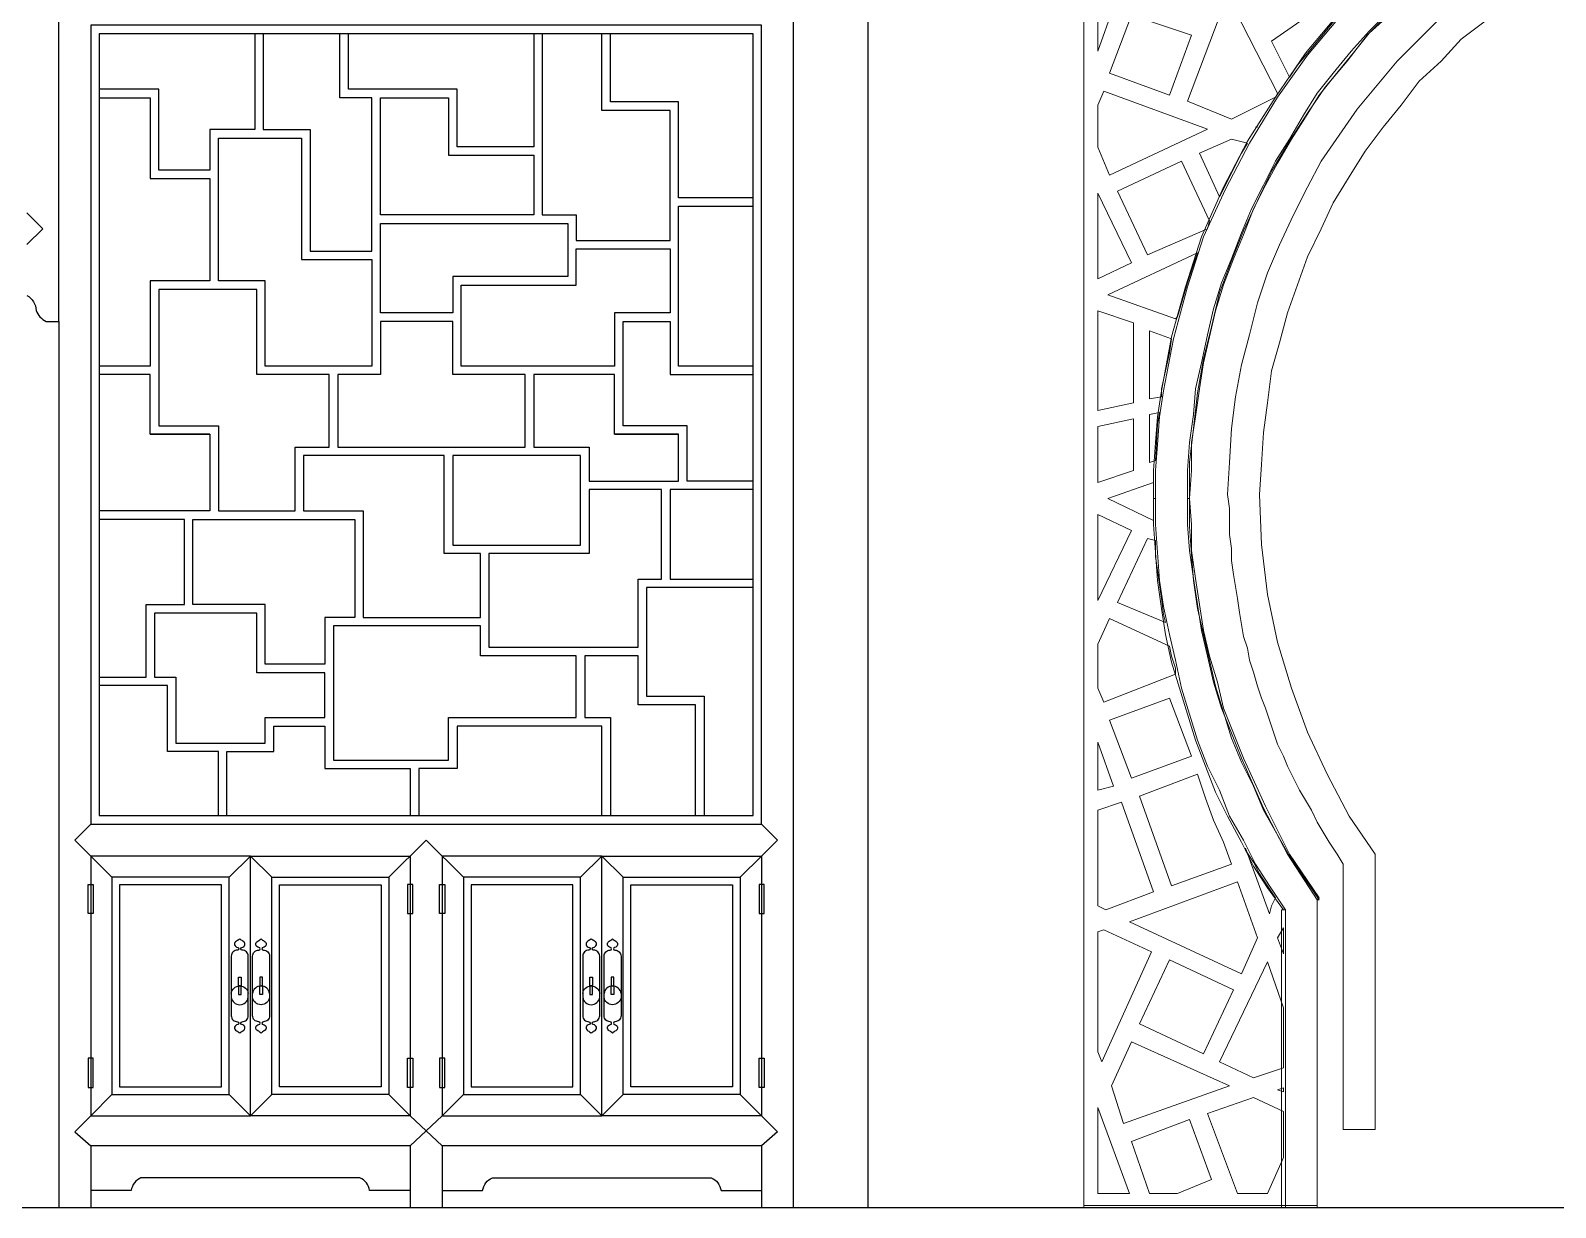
# Model space of a CAD drawing. Extents: x -66030 to 95157, y -13132 to 45879.
# Drawn here: x 48876 to 51859, y 39315 to 41617 of the extents above; entities that cross this region are included whole.
import ezdxf

# ---------------------------------------------------------------- set-up
doc = ezdxf.new("R2010")
doc.units = 0
doc.header["$LTSCALE"] = 100
doc.header["$MEASUREMENT"] = 0
doc.layers.get('0').update_dxf_attribs({"linetype": 'CONTINUOUS'})
for name, color, linetype in [('2', 1, 'CONTINUOUS'), ('3', 11, 'CONTINUOUS'), ('4', 121, 'CONTINUOUS'), ('7', 105, 'CONTINUOUS')]:
    doc.layers.add(name, color=color, linetype=linetype)

# ---------------------------------------------------------------- blocks, each defined once
blk = doc.blocks.new('2')
at = {"color": 20, "lineweight": 0}
blk.add_lwpolyline([(52265.8, 41655), (52219, 41608.1), (52179.9, 41557.3), (52136.9, 41506.5), (52101.8, 41455.8), (52066.6, 41401.1), (52031.5, 41342.5), (52004.1, 41283.9), (51976.8, 41225.3), (51953.4, 41166.7), (51929.9, 41104.2), (51914.3, 41037.8), (51898.7, 40975.3), (51887, 40908.9), (51879.1, 40838.6), (51871.3, 40772.2), (51871.3, 40701.9), (51871.3, 40647.2), (51875.2, 40592.5), (51879.1, 40541.8), (51887, 40487.1), (51898.7, 40436.3), (51910.4, 40385.5), (51922.1, 40334.7), (51937.7, 40284), (51953.4, 40233.2), (51972.9, 40186.3), (51996.3, 40139.4), (52015.8, 40092.6), (52066.6, 40002.7), (52125.2, 39916.8), (52121.3, 39916.8), (52121.3, 39315.3), (52054.9, 39315.3), (51664.3, 39315.3), (51664.3, 42486.9)], dxfattribs=at)
at = {"color": 29, "lineweight": 0}
for points in [[(52164.3, 41651.1), (52097.9, 41572.9), (52039.3, 41487), (51984.6, 41401.1), (51937.7, 41311.2), (51894.8, 41213.6), (51863.5, 41115.9), (51836.2, 41018.3), (51816.6, 40912.8), (51808.8, 40862), (51804.9, 40811.3), (51801, 40756.6), (51801, 40701.9), (51801, 40701.9), (51804.9, 40701.9), (51804.9, 40701.9), (51804.9, 40756.6), (51808.8, 40807.4), (51812.7, 40862), (51820.5, 40912.8), (51840.1, 41014.4), (51867.4, 41115.9), (51898.7, 41213.6), (51941.6, 41307.3), (51988.5, 41397.2), (52043.2, 41487), (52101.8, 41569), (52168.2, 41647.1)], [(52258, 41651.1), (52222.9, 41615.9), (52187.7, 41576.8), (52152.6, 41533.9), (52121.3, 41494.8), (52094, 41451.8), (52066.6, 41405), (52039.3, 41362), (52015.8, 41315.1), (51992.4, 41268.3), (51972.9, 41221.4), (51953.4, 41170.6), (51933.8, 41123.7), (51918.2, 41073), (51906.5, 41022.2), (51894.8, 40967.5), (51883, 40916.7), (51879.1, 40866), (51871.3, 40811.3), (51867.4, 40756.6), (51867.4, 40701.9), (51867.4, 40701.9), (51871.3, 40701.9), (51871.3, 40701.9), (51875.2, 40756.6), (51875.2, 40811.3), (51883, 40862), (51890.9, 40916.7), (51898.7, 40967.5), (51910.4, 41018.3), (51922.1, 41069.1), (51937.7, 41119.8), (51957.3, 41170.6), (51976.8, 41217.5), (51996.3, 41268.3), (52019.8, 41315.1), (52043.2, 41358.1), (52070.5, 41405), (52097.9, 41447.9), (52125.2, 41490.9), (52156.5, 41530), (52191.6, 41572.9), (52222.9, 41612), (52261.9, 41647.1)], [(52449.4, 41635.4), (52402.5, 41600.3), (52363.5, 41557.3), (52320.5, 41518.3), (52285.4, 41471.4), (52250.2, 41428.4), (52215.1, 41381.5), (52183.8, 41330.8), (52152.6, 41280), (52129.1, 41229.2), (52101.8, 41174.5), (52082.2, 41119.8), (52062.7, 41065.2), (52047.1, 41006.6), (52031.5, 40951.9), (52023.7, 40889.4), (52015.8, 40830.8), (52011.9, 40768.3), (52008, 40709.7), (52011.9, 40612.1), (52023.7, 40514.4), (52043.2, 40420.7), (52070.5, 40330.8), (52101.8, 40244.9), (52140.8, 40162.9), (52183.8, 40080.9), (52234.6, 40006.6), (52234.6, 40006.6), (52234.6, 39467.6), (52172.1, 39467.6), (52172.1, 39987.1), (52160.4, 40006.6), (52144.7, 40030.1), (52133, 40049.6), (52121.3, 40069.1), (52109.6, 40092.6), (52097.9, 40112.1), (52086.2, 40131.6), (52074.4, 40155.1), (52062.7, 40178.5), (52054.9, 40198), (52043.2, 40221.5), (52035.4, 40244.9), (52027.6, 40268.3), (52019.8, 40291.8), (52011.9, 40311.3), (52004.1, 40334.7), (51996.3, 40362.1), (51988.5, 40385.5), (51984.6, 40409), (51976.8, 40432.4), (51972.9, 40455.8), (51969, 40479.3), (51965.1, 40506.6), (51961.2, 40530), (51957.3, 40553.5), (51953.4, 40580.8), (51953.4, 40604.3), (51949.4, 40631.6), (51949.4, 40655), (51949.4, 40682.4), (51945.5, 40709.7), (51949.4, 40772.2), (51953.4, 40838.6), (51961.2, 40901.1), (51972.9, 40963.6), (51988.5, 41022.2), (52004.1, 41084.7), (52023.7, 41143.3), (52047.1, 41198), (52074.4, 41256.6), (52101.8, 41311.2), (52129.1, 41362), (52164.3, 41412.8), (52199.4, 41463.6), (52238.5, 41510.4), (52277.5, 41557.3), (52320.5, 41600.3), (52363.5, 41643.2)]]:
    blk.add_lwpolyline(points, dxfattribs=at)
at = {"color": 20, "lineweight": 0}
for points in [[(52043.2, 41494.8), (52043.2, 41494.8), (52039.3, 41487), (51953.4, 41444), (51867.4, 41479.2), (51945.5, 41686.2), (52043.2, 41494.8)], [(52160.4, 41643.2), (52125.2, 41600.3), (52082.2, 41549.5), (52066.6, 41526.1), (52031.5, 41596.4), (52144.7, 41674.5), (52152.6, 41658.9), (52160.4, 41643.2)], [(51691.7, 41576.8), (51691.7, 41670.6), (51722.9, 41662.8), (51691.7, 41576.8)], [(51715.1, 41533.9), (51758.1, 41647.1), (51875.2, 41608.1), (51832.3, 41490.9), (51715.1, 41533.9)], [(51691.7, 41389.4), (51691.7, 41471.4), (51703.4, 41498.7), (51906.5, 41424.5), (51715.1, 41334.7), (51691.7, 41389.4)], [(51972.9, 41377.6), (51941.6, 41315.1), (51929.9, 41291.7), (51890.9, 41377.6), (51953.4, 41405), (51984.6, 41397.2), (51972.9, 41377.6)], [(52004.1, 41428.4), (52004.1, 41428.4), (52000.2, 41428.4), (52004.1, 41428.4)], [(51910.4, 41244.8), (51906.5, 41229.2), (51789.3, 41178.4), (51730.7, 41303.4), (51855.7, 41362), (51910.4, 41244.8)], [(51691.7, 41131.6), (51691.7, 41299.5), (51758.1, 41162.8), (51691.7, 41131.6)], [(51887, 41182.3), (51867.4, 41123.7), (51847.9, 41057.3), (51844, 41053.4), (51711.2, 41100.3), (51887, 41182.3)], [(51691.7, 40873.8), (51691.7, 41069.1), (51762, 41045.6), (51762, 40889.4), (51691.7, 40873.8)], [(51836.2, 41014.4), (51832.3, 40987), (51816.6, 40916.7), (51816.6, 40901.1), (51793.2, 40897.2), (51793.2, 41030), (51836.2, 41014.4)], [(51812.7, 40869.9), (51808.8, 40846.4), (51804.9, 40776.1), (51804.9, 40776.1), (51793.2, 40772.2), (51793.2, 40866), (51812.7, 40869.9)], [(51691.7, 40733.2), (51691.7, 40842.5), (51762, 40858.1), (51762, 40756.6), (51691.7, 40733.2)], [(51801, 40733.2), (51801, 40701.9), (51801, 40674.6), (51801, 40658.9), (51711.2, 40701.9), (51801, 40733.2)], [(51691.7, 40502.7), (51691.7, 40670.7), (51758.1, 40639.4), (51691.7, 40502.7)], [(51804.9, 40619.9), (51789.3, 40623.8), (51730.7, 40498.8), (51824.5, 40459.7), (51820.5, 40475.4), (51816.6, 40506.6), (51812.7, 40533.9), (51808.8, 40561.3), (51804.9, 40588.6), (51804.9, 40616), (51804.9, 40619.9)], [(51832.3, 40412.9), (51836.2, 40393.3), (51844, 40369.9), (51844, 40358.2), (51703.4, 40303.5), (51691.7, 40330.8), (51691.7, 40416.8), (51715.1, 40467.5), (51832.3, 40412.9)], [(51715.1, 40268.3), (51758.1, 40155.1), (51875.2, 40198), (51832.3, 40311.3), (51715.1, 40268.3)], [(51691.7, 40131.6), (51691.7, 40225.4), (51722.9, 40139.4), (51691.7, 40131.6)], [(51773.7, 40119.9), (51836.2, 39944.1), (51953.4, 39987.1), (51937.7, 40030.1), (51918.2, 40073), (51902.6, 40116), (51887, 40162.9), (51773.7, 40119.9)], [(51691.7, 39905.1), (51691.7, 40092.6), (51738.5, 40108.2), (51801, 39932.4), (51707.3, 39897.3), (51691.7, 39905.1)], [(51980.7, 40018.4), (51980.7, 40014.5), (51996.3, 39991), (52008, 39967.6), (52023.7, 39944.1), (52039.3, 39920.7), (52039.3, 39920.7), (52031.5, 39905.1), (52027.6, 39889.5), (51980.7, 40018.4)], [(51965.1, 39952), (51754.1, 39873.8), (51972.9, 39772.3), (52004.1, 39842.6), (51965.1, 39952)], [(51691.7, 39620), (51691.7, 39854.3), (51703.4, 39858.2), (51797.1, 39815.2), (51699.5, 39600.4), (51691.7, 39620)], [(52054.9, 39862.1), (52054.9, 39811.3), (52043.2, 39842.6), (52054.9, 39862.1)], [(51898.7, 39616), (51957.3, 39741), (51832.3, 39799.6), (51773.7, 39674.6), (51898.7, 39616)], [(52054.9, 39705.9), (52054.9, 39588.7), (51996.3, 39569.2), (51929.9, 39600.4), (52023.7, 39795.7), (52054.9, 39705.9)], [(51949.4, 39553.5), (51758.1, 39639.5), (51719, 39553.5), (51742.4, 39479.3), (51949.4, 39553.5)], [(52054.9, 39502.8), (52054.9, 39412.9), (52023.7, 39342.6), (51965.1, 39342.6), (51906.5, 39498.9), (51996.3, 39530.1), (52054.9, 39502.8)], [(52054.9, 39549.6), (52054.9, 39541.8), (52043.2, 39545.7), (52054.9, 39549.6)], [(51754.1, 39342.6), (51691.7, 39342.6), (51691.7, 39510.6), (51754.1, 39342.6)], [(51847.9, 39342.6), (51793.2, 39342.6), (51758.1, 39444.2), (51871.3, 39487.1), (51914.3, 39370), (51847.9, 39342.6)]]:
    blk.add_lwpolyline(points, close=True, dxfattribs=at)
at = {"color": 29, "lineweight": 0}
for points in [[(52058.8, 39897.3), (52027.6, 39944.1), (52000.2, 39987.1), (51976.8, 40034), (51949.4, 40080.9), (51929.9, 40131.6), (51906.5, 40178.5), (51887, 40229.3), (51871.3, 40280.1), (51855.7, 40330.8), (51844, 40385.5), (51832.3, 40436.3), (51820.5, 40491), (51812.7, 40541.8), (51808.8, 40596.4), (51804.9, 40651.1), (51804.9, 40701.9), (51801, 40701.9), (51801, 40651.1), (51804.9, 40596.4), (51808.8, 40541.8), (51816.6, 40487.1), (51824.5, 40436.3), (51836.2, 40381.6), (51851.8, 40330.8), (51867.4, 40280.1), (51883, 40229.3), (51902.6, 40178.5), (51922.1, 40127.7), (51945.5, 40080.9), (51972.9, 40030.1), (51996.3, 39983.2), (52023.7, 39940.2), (52054.9, 39897.3)], [(52125.2, 39920.7), (52066.6, 40006.6), (52019.8, 40100.4), (51976.8, 40194.1), (51937.7, 40291.8), (51926, 40342.6), (51910.4, 40393.3), (51898.7, 40444.1), (51890.9, 40494.9), (51883, 40545.7), (51875.2, 40600.3), (51875.2, 40651.1), (51871.3, 40701.9), (51867.4, 40701.9), (51867.4, 40651.1), (51871.3, 40600.3), (51879.1, 40545.7), (51887, 40494.9), (51894.8, 40444.1), (51906.5, 40393.3), (51918.2, 40342.6), (51933.8, 40291.8), (51972.9, 40194.1), (52015.8, 40096.5), (52062.7, 40006.6), (52121.3, 39916.8)], [(52058.8, 39315.3), (52058.8, 39897.3), (52051, 39897.3), (52051, 39315.3)], [(51664.3, 39315.3), (52121.3, 39315.3), (52121.3, 39319.2), (51664.3, 39319.2)]]:
    blk.add_lwpolyline(points, close=True, dxfattribs=at)

msp = doc.modelspace()

# ---------------------------------------------------------------- linework, layer by layer
at = {"layer": '2'}
msp.add_line((46514.4, 39315.3), (50514.1, 39315.3), dxfattribs=at)
at = {"layer": '3', "color": 2}
msp.add_line((-66009.4, 39315.3), (95156.9, 39315.3), dxfattribs=at)
at = {"layer": '3'}
for points in [[(50289.1, 40081.9), (50289.1, 41610.9), (49010, 41610.9), (49010, 40081.9)], [(48988.3, 39947.3), (48998.5, 39947.3), (48998.5, 39890.1), (48988.3, 39890.1)], [(49035, 39961.1), (49035, 39536.1), (49264.2, 39536.1), (49264.2, 39961.1)], [(49050, 39946.1), (49050, 39551.1), (49249.2, 39551.1), (49249.2, 39946.1)], [(49576.7, 39961.1), (49576.7, 39536.1), (49347.5, 39536.1), (49347.5, 39961.1)], [(49561.7, 39946.1), (49561.7, 39551.1), (49362.5, 39551.1), (49362.5, 39946.1)], [(49623.4, 39947.3), (49613.2, 39947.3), (49613.2, 39890.1), (49623.4, 39890.1)], [(49675.7, 39947.3), (49685.9, 39947.3), (49685.9, 39890.1), (49675.7, 39890.1)], [(49722.5, 39961.1), (49722.5, 39536.1), (49951.6, 39536.1), (49951.6, 39961.1)], [(49737.5, 39946.1), (49737.5, 39551.1), (49936.6, 39551.1), (49936.6, 39946.1)], [(50264.1, 39961.1), (50264.1, 39536.1), (50035, 39536.1), (50035, 39961.1)], [(50249.1, 39946.1), (50249.1, 39551.1), (50050, 39551.1), (50050, 39946.1)], [(50310.9, 39947.3), (50300.7, 39947.3), (50300.7, 39890.1), (50310.9, 39890.1)], [(49282.3, 39765.5), (49287.7, 39765.5), (49287.7, 39748.6), (49282.3, 39748.6)], [(49329.4, 39765.5), (49324, 39765.5), (49324, 39748.6), (49329.4, 39748.6)], [(49969.7, 39765.5), (49975.2, 39765.5), (49975.2, 39748.6), (49969.7, 39748.6)], [(50016.8, 39765.5), (50011.4, 39765.5), (50011.4, 39748.6), (50016.8, 39748.6)], [(49282.3, 39731.7), (49287.7, 39731.7), (49287.7, 39748.6), (49282.3, 39748.6)], [(49329.4, 39731.7), (49324, 39731.7), (49324, 39748.6), (49329.4, 39748.6)], [(49969.7, 39731.7), (49975.2, 39731.7), (49975.2, 39748.6), (49969.7, 39748.6)], [(50016.8, 39731.7), (50011.4, 39731.7), (50011.4, 39748.6), (50016.8, 39748.6)], [(48988.3, 39549.9), (48998.5, 39549.9), (48998.5, 39607.1), (48988.3, 39607.1)], [(49623.4, 39549.9), (49613.2, 39549.9), (49613.2, 39607.1), (49623.4, 39607.1)], [(49675.7, 39549.9), (49685.9, 39549.9), (49685.9, 39607.1), (49675.7, 39607.1)], [(50310.9, 39549.9), (50300.7, 39549.9), (50300.7, 39607.1), (50310.9, 39607.1)]]:
    msp.add_lwpolyline(points, close=True, dxfattribs=at)
for points in [[(48868.4, 41261), (48899.6, 41229.7), (48868.4, 41198.5)], [(48993.4, 40065.2), (48962.1, 40034), (48993.4, 40002.7)], [(50305.8, 40065.2), (50337, 40034), (50305.8, 40002.7)], [(49576.7, 39961.1), (49649.6, 40034)], [(49722.5, 39961.1), (49649.6, 40034)], [(49035, 39961.1), (48993.4, 40002.7)], [(49264.2, 39961.1), (49305.9, 40002.7)], [(49347.5, 39961.1), (49305.9, 40002.7)], [(49951.6, 39961.1), (49993.3, 40002.7)], [(50035, 39961.1), (49993.3, 40002.7)], [(50264.1, 39961.1), (50305.8, 40002.7)], [(49035, 39536.1), (48993.4, 39494.4)], [(49264.2, 39536.1), (49305.9, 39494.4)], [(49347.5, 39536.1), (49305.9, 39494.4)], [(49576.7, 39536.1), (49618.3, 39494.4)], [(49722.5, 39536.1), (49680.8, 39494.4)], [(49951.6, 39536.1), (49993.3, 39494.4)], [(50035, 39536.1), (49993.3, 39494.4)], [(50264.1, 39536.1), (50305.8, 39494.4)], [(48993.4, 39494.4), (48962.1, 39463.2), (48993.4, 39436.1)], [(49618.3, 39494.4), (49649.6, 39465.3), (49618.3, 39436.1)], [(49680.8, 39494.4), (49649.6, 39465.3), (49680.8, 39436.1)], [(50305.8, 39494.4), (50337, 39463.2), (50305.8, 39436.1)]]:
    msp.add_lwpolyline(points, dxfattribs=at)
for points in [[(49278.7, 39660.9, -0.053995), (49285, 39656.2, -0.053995), (49291.3, 39660.9, 0.794143), (49289.1, 39673.1, -0.935421), (49289.6, 39678.6, 0.417952), (49301.7, 39690.3), (49301.7, 39806.9, 0.417952), (49289.6, 39818.6, -0.935421), (49289.1, 39824, 0.794143), (49291.3, 39836.3, -0.053995), (49285, 39840.9, -0.053995), (49278.7, 39836.3, 0.794143), (49281, 39824, -0.935421), (49280.4, 39818.6, 0.417952), (49268.4, 39806.9), (49268.4, 39690.3, 0.417952), (49280.4, 39678.6, -0.935421), (49281, 39673.1, 0.794143)], [(49333, 39660.9, 0.053995), (49326.7, 39656.2, 0.053995), (49320.4, 39660.9, -0.794143), (49322.6, 39673.1, 0.935421), (49322.1, 39678.6, -0.417952), (49310, 39690.3), (49310, 39806.9, -0.417952), (49322.1, 39818.6, 0.935421), (49322.6, 39824, -0.794143), (49320.4, 39836.3, 0.053995), (49326.7, 39840.9, 0.053995), (49333, 39836.3, -0.794143), (49330.7, 39824, 0.935421), (49331.3, 39818.6, -0.417952), (49343.3, 39806.9), (49343.3, 39690.3, -0.417952), (49331.3, 39678.6, 0.935421), (49330.7, 39673.1, -0.794143)], [(49966.1, 39660.9, -0.053995), (49972.5, 39656.2, -0.053995), (49978.8, 39660.9, 0.794143), (49976.5, 39673.1, -0.935421), (49977.1, 39678.6, 0.417952), (49989.1, 39690.3), (49989.1, 39806.9, 0.417952), (49977.1, 39818.6, -0.935421), (49976.5, 39824, 0.794143), (49978.8, 39836.3, -0.053995), (49972.5, 39840.9, -0.053995), (49966.1, 39836.3, 0.794143), (49968.4, 39824, -0.935421), (49967.9, 39818.6, 0.417952), (49955.8, 39806.9), (49955.8, 39690.3, 0.417952), (49967.9, 39678.6, -0.935421), (49968.4, 39673.1, 0.794143)], [(50020.4, 39660.9, 0.053995), (50014.1, 39656.2, 0.053995), (50007.8, 39660.9, -0.794143), (50010.1, 39673.1, 0.935421), (50009.5, 39678.6, -0.417952), (49997.5, 39690.3), (49997.5, 39806.9, -0.417952), (50009.5, 39818.6, 0.935421), (50010.1, 39824, -0.794143), (50007.8, 39836.3, 0.053995), (50014.1, 39840.9, 0.053995), (50020.4, 39836.3, -0.794143), (50018.2, 39824, 0.935421), (50018.7, 39818.6, -0.417952), (50030.8, 39806.9), (50030.8, 39690.3, -0.417952), (50018.7, 39678.6, 0.935421), (50018.2, 39673.1, -0.794143)]]:
    msp.add_lwpolyline(points, format="xyb", close=True, dxfattribs=at)
for points in [[(49268.4, 39733.8, -0.88654), (49301.7, 39733.8, 0.35875)], [(49343.3, 39733.8, 0.88654), (49310, 39733.8, -0.35875)], [(49955.8, 39733.8, -0.88654), (49989.1, 39733.8, 0.35875)], [(50030.8, 39733.8, 0.88654), (49997.5, 39733.8, -0.35875)], [(49268.4, 39726.5, 0.88654), (49301.7, 39726.5, -0.35875)], [(49343.3, 39726.5, -0.88654), (49310, 39726.5, 0.35875)], [(49955.8, 39726.5, 0.88654), (49989.1, 39726.5, -0.35875)], [(50030.8, 39726.5, -0.88654), (49997.5, 39726.5, 0.35875)]]:
    msp.add_lwpolyline(points, format="xyb", dxfattribs=at)
at = {"layer": '4'}
msp.add_line((50514.1, 39315.3), (50514.1, 42815.7), dxfattribs=at)
msp.add_lwpolyline([(48868.4, 41099.2, -0.26575), (48886.9, 41069.8, 0.220521), (48906.3, 41048.5), (48930.9, 41048.5)], format="xyb", dxfattribs=at)
msp.add_lwpolyline([(48930.9, 41048.5), (48930.9, 39315.3)], dxfattribs=at)
at = {"layer": '7'}
for p, q in [((50368.3, 39315.3), (50368.3, 42198.4)), ((48930.9, 41048.5), (48930.9, 41690.1)), ((49618.3, 39436.1), (48993.4, 39436.1)), ((50305.8, 39436.1), (49680.8, 39436.1)), ((50305.8, 39436.1), (50305.8, 39315.3))]:
    msp.add_line(p, q, dxfattribs=at)
for points in [[(50305.8, 40065.2), (50305.8, 41627.6), (48993.4, 41627.6), (48993.4, 40065.2)], [(49860, 41256.8), (49560, 41256.8), (49560, 41485.9), (49693.3, 41485.9), (49693.3, 41373.5), (49860, 41373.5)], [(49543.3, 41169.3), (49543.3, 40961), (49335, 40961), (49335, 41127.6), (49243.4, 41127.6), (49243.4, 41406.8), (49405.8, 41406.8), (49405.8, 41169.3)], [(49926.6, 41136), (49701.7, 41136), (49701.7, 41065.1), (49560, 41065.1), (49560, 41240.1), (49926.6, 41240.1)], [(50018.3, 41065.1), (50018.3, 40961), (49718.3, 40961), (49718.3, 41119.3), (49943.3, 41119.3), (49943.3, 41190.1), (50126.6, 41190.1), (50126.6, 41065.1)], [(49460, 40944.3), (49318.3, 40944.3), (49318.3, 41111), (49126.7, 41111), (49126.7, 40844.3), (49243.4, 40844.3), (49243.4, 40677.7), (49393.3, 40677.7), (49393.3, 40802.7), (49460, 40802.7), (49460, 40944.3)], [(49476.7, 40802.7), (49843.3, 40802.7), (49843.3, 40944.3), (49701.7, 40944.3), (49701.7, 41048.5), (49560, 41048.5), (49560, 40944.3), (49476.7, 40944.3)], [(49755.8, 40594.4), (49685, 40594.4), (49685, 40786), (49410, 40786), (49410, 40677.7), (49526.7, 40677.7), (49526.7, 40469.4), (49755.8, 40469.4)], [(49951.6, 40611), (49951.6, 40786), (49701.7, 40786), (49701.7, 40611)], [(49772.5, 40594.4), (49772.5, 40411), (50064.1, 40411), (50064.1, 40544.4), (50110, 40544.4), (50110, 40719.3), (49968.3, 40719.3), (49968.3, 40594.4)], [(49335, 40377.7), (49335, 40494.4), (49193.4, 40494.4), (49193.4, 40661), (49510, 40661), (49510, 40469.4), (49451.7, 40469.4), (49451.7, 40377.7)], [(49335, 40223.5), (49335, 40273.5), (49451.7, 40273.5), (49451.7, 40361), (49318.3, 40361), (49318.3, 40477.7), (49118.4, 40477.7), (49118.4, 40352.7), (49160, 40352.7), (49160, 40336), (49160, 40223.5)], [(49468.3, 40190.2), (49693.3, 40190.2), (49693.3, 40273.5), (49943.3, 40273.5), (49943.3, 40394.4), (49755.8, 40394.4), (49755.8, 40452.7), (49468.3, 40452.7)], [(49305.9, 39494.4), (49305.9, 40002.7), (48993.4, 40002.7), (48993.4, 39494.4)], [(49305.9, 39494.4), (49305.9, 40002.7), (49618.3, 40002.7), (49618.3, 39494.4)], [(49993.3, 39494.4), (49993.3, 40002.7), (49680.8, 40002.7), (49680.8, 39494.4)], [(49993.3, 39494.4), (49993.3, 40002.7), (50305.8, 40002.7), (50305.8, 39494.4)]]:
    msp.add_lwpolyline(points, close=True, dxfattribs=at)
for points in [[(49314.2, 41610.9), (49314.2, 41423.5), (49226.7, 41423.5), (49226.7, 41344.3), (49126.7, 41344.3), (49126.7, 41502.6), (49010, 41502.6)], [(49330.8, 41610.9), (49330.8, 41423.5), (49422.5, 41423.5), (49422.5, 41186), (49543.3, 41186), (49543.3, 41485.9), (49480.8, 41485.9), (49480.8, 41610.9)], [(49860, 41610.9), (49860, 41390.1), (49710, 41390.1), (49710, 41502.6), (49497.5, 41502.6), (49497.5, 41610.9)], [(49876.6, 41610.9), (49876.6, 41256.8), (49943.3, 41256.8), (49943.3, 41206.8), (50126.6, 41206.8), (50126.6, 41461), (49993.3, 41461), (49993.3, 41610.9)], [(50289.1, 41290.1), (50143.3, 41290.1), (50143.3, 41477.6), (50010, 41477.6), (50010, 41610.9)], [(49010, 41485.9), (49110, 41485.9), (49110, 41327.6), (49226.7, 41327.6), (49226.7, 41127.6), (49110, 41127.6), (49110, 40961), (49010, 40961)], [(50289.1, 40961), (50143.3, 40961), (50143.3, 41273.5), (50289.1, 41273.5)], [(50289.1, 40736), (50160, 40736), (50160, 40844.3), (50035, 40844.3), (50035, 41048.5), (50126.6, 41048.5), (50126.6, 40944.3), (50289.1, 40944.3)], [(49110, 40827.7), (49110, 40944.3), (49010, 40944.3)], [(50018.3, 40827.7), (50143.3, 40827.7), (50018.3, 40827.7), (50018.3, 40944.3), (49860, 40944.3), (49860, 40802.7), (49968.3, 40802.7), (49968.3, 40736), (50143.3, 40736), (50143.3, 40827.7)], [(49226.7, 40827.7), (49110, 40827.7), (49226.7, 40827.7), (49226.7, 40677.7), (49010, 40677.7)], [(50289.1, 40719.3), (50126.6, 40719.3), (50126.6, 40544.4), (50289.1, 40544.4)], [(49010, 40352.7), (49101.7, 40352.7), (49101.7, 40494.4), (49176.7, 40494.4), (49176.7, 40661), (49010, 40661)], [(50289.1, 40527.7), (50080.8, 40527.7), (50080.8, 40315.2), (50193.3, 40315.2), (50193.3, 40081.9)], [(50176.6, 40081.9), (50176.6, 40298.5), (50064.1, 40298.5), (50064.1, 40394.4), (49960, 40394.4), (49960, 40273.5), (50010, 40273.5), (50010, 40081.9)], [(49243.4, 40081.9), (49243.4, 40206.9), (49143.4, 40206.9), (49143.4, 40336), (49010, 40336)], [(49260, 40081.9), (49260, 40206.9), (49351.7, 40206.9), (49351.7, 40256.9), (49451.7, 40256.9), (49451.7, 40173.6), (49618.3, 40173.6), (49618.3, 40081.9)], [(49993.3, 40081.9), (49993.3, 40256.9), (49710, 40256.9), (49710, 40173.6), (49635, 40173.6), (49635, 40081.9)], [(48993.4, 39436.1), (48993.4, 39315.3)], [(49618.3, 39436.1), (49618.3, 39315.3)], [(49680.8, 39436.1), (49680.8, 39315.3)]]:
    msp.add_lwpolyline(points, dxfattribs=at)
for points in [[(49618.3, 39348.6), (49539.1, 39348.6, 0.250809), (49519.9, 39373.6), (49091.8, 39373.6, 0.250809), (49072.6, 39348.6), (48993.4, 39348.6)], [(49680.8, 39348.6), (49760, 39348.6, -0.250809), (49779.3, 39373.6), (50207.3, 39373.6, -0.250809), (50226.6, 39348.6), (50305.8, 39348.6)]]:
    msp.add_lwpolyline(points, format="xyb", dxfattribs=at)

# ---------------------------------------------------------------- block references
at = {"layer": '3'}
msp.add_blockref('2', (-728.5, 0), dxfattribs=at)

doc.saveas('drawing.dxf')
